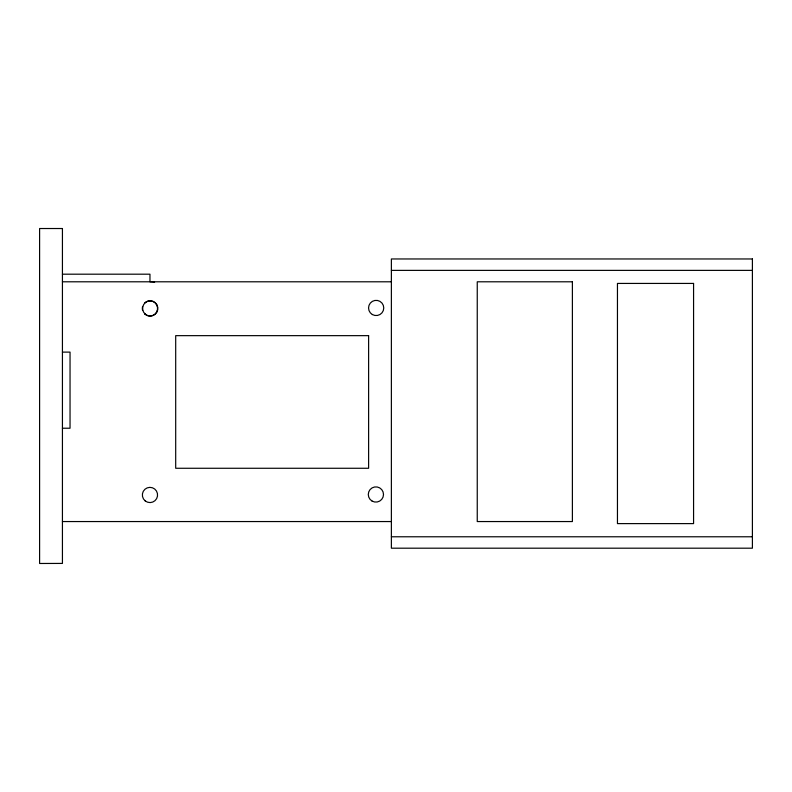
<?xml version="1.0" encoding="UTF-8"?>
<svg xmlns="http://www.w3.org/2000/svg" width="792" height="792" viewBox="0 0 792 792"><rect width="100%" height="100%" fill="white"/><g stroke="black" fill="none" stroke-linecap="round" stroke-linejoin="round"><path stroke-width="1.19" d="M391.377 270.379L752.4 270.379M62.429 274.19L149.965 274.19L149.965 281.794A26.641 26.641 0 0 1 154.598 282.2M62.429 281.794L391.377 281.794M62.429 352.113L70.043 352.113L70.043 428.225L62.429 428.225M62.429 521.552L391.377 521.552M391.377 536.778L752.4 536.778M144.58 303.059A7.613 7.613 0 0 1 155.351 303.059A7.613 7.613 0 0 1 155.351 313.82A7.613 7.613 0 0 1 144.58 313.82M142.609 310.405A7.613 7.613 0 0 1 142.609 306.464M62.429 228.522L39.6 228.522L39.6 563.478L62.429 563.419L62.429 228.522M752.4 258.964L391.377 258.964L391.377 548.193L752.4 548.193L752.4 258.964M572.388 281.794L477.249 281.794L477.249 521.552L572.388 521.552L572.388 281.794M693.574 283.427L617.453 283.427L617.453 523.611L693.574 523.611L693.574 283.427M368.617 335.65L175.695 335.65L175.695 468.27L368.617 468.27L368.617 335.65M145.184 314.127A7.613 7.613 0 0 0 157.687 309.939A7.613 7.613 0 0 0 147.797 301.207A7.613 7.613 0 0 0 145.184 314.127M372.349 314.543A7.613 7.613 0 0 0 383.764 307.959A7.613 7.613 0 0 0 372.349 301.366A7.613 7.613 0 0 0 372.349 314.543M372.091 501.079A7.613 7.613 0 0 0 383.506 494.485A7.613 7.613 0 0 0 372.091 487.892A7.613 7.613 0 0 0 372.091 501.079M145.213 500.92A7.613 7.613 0 0 0 157.489 496.109A7.613 7.613 0 0 0 147.193 487.882A7.613 7.613 0 0 0 145.213 500.92"/></g></svg>
